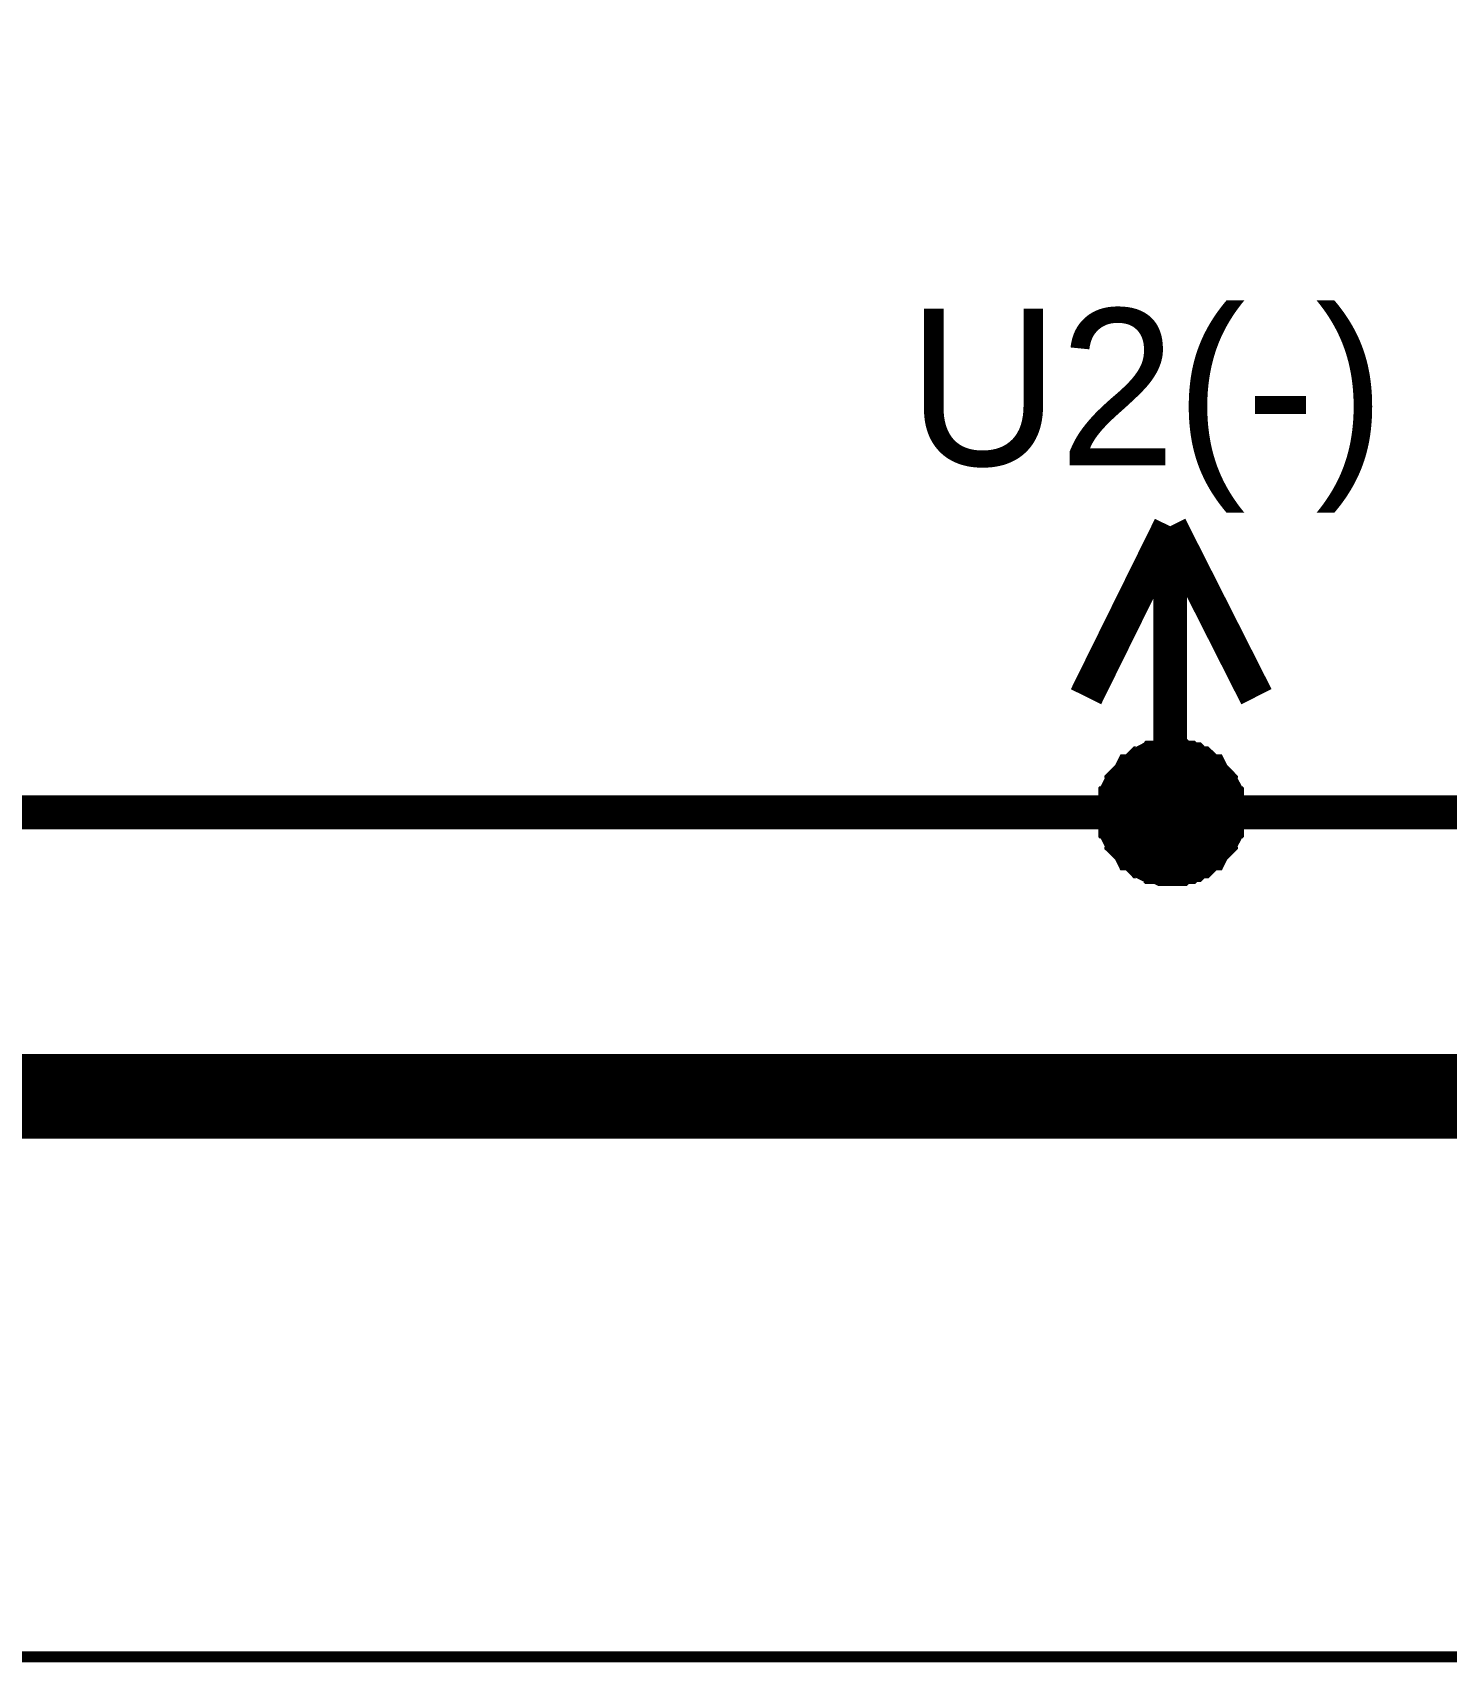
# Model space of a CAD drawing. Extents: x 0 to 594, y 0 to 420.
# Drawn here: x 45.03 to 57.56, y -0.05 to 14.4 of the extents above; entities that cross this region are included whole.
import ezdxf

# ---------------------------------------------------------------- set-up
doc = ezdxf.new("R2010")
doc.units = 0
doc.layers.add('SHEET', color=255, linetype='CONTINUOUS')

msp = doc.modelspace()

# ---------------------------------------------------------------- linework, layer by layer
at = {"layer": 'SHEET', "const_width": 0.0991}
msp.add_lwpolyline([(0.174, 420), (0.174, 0), (593.861, 0), (593.861, 420), (0.174, 420), (0.174, 420)], close=True, dxfattribs=at)
msp.add_lwpolyline([(0.174, 420), (0.174, 0), (593.861, 0), (593.861, 420), (0.174, 420), (0.174, 420)], close=True, dxfattribs=at)
at = {"layer": 'SHEET'}
for points, const_width in [([(27.644, 24.999), (27.644, 7.488), (42.63, 7.488), (55.114, 7.488), (77.619, 7.488), (77.619, 37.49)], 0.3), ([(55.114, 10.024), (54.368, 8.513)], 0.3), ([(55.114, 10.024), (55.879, 8.513)], 0.3), ([(55.114, 7.488), (55.114, 10.024)], 0.3), ([(54.611, 7.488), (54.611, 7.505), (54.611, 7.54), (54.611, 7.557), (54.628, 7.592), (54.628, 7.609), (54.628, 7.644), (54.646, 7.661), (54.646, 7.679), (54.663, 7.713), (54.68, 7.731), (54.68, 7.748), (54.698, 7.766), (54.715, 7.783), (54.732, 7.8), (54.75, 7.818), (54.767, 7.852), (54.785, 7.852), (54.802, 7.87), (54.819, 7.887), (54.837, 7.905), (54.854, 7.922), (54.871, 7.922), (54.889, 7.939), (54.923, 7.957), (54.941, 7.957), (54.958, 7.974), (54.993, 7.974), (55.01, 7.974), (55.045, 7.991), (55.062, 7.991), (55.097, 7.991), (55.114, 7.991)], 0.3), ([(54.611, 7.488), (54.611, 7.505), (54.611, 7.54), (54.611, 7.557), (54.628, 7.592), (54.628, 7.609), (54.628, 7.644), (54.646, 7.661), (54.646, 7.679), (54.663, 7.713), (54.68, 7.731), (54.68, 7.748), (54.698, 7.766), (54.715, 7.783), (54.732, 7.8), (54.75, 7.818), (54.767, 7.852), (54.785, 7.852), (54.802, 7.87), (54.819, 7.887), (54.837, 7.905), (54.854, 7.922), (54.871, 7.922), (54.889, 7.939), (54.923, 7.957), (54.941, 7.957), (54.958, 7.974), (54.993, 7.974), (55.01, 7.974), (55.045, 7.991), (55.062, 7.991), (55.097, 7.991), (55.114, 7.991)], 0.3), ([(54.611, 7.488), (54.611, 7.505), (54.611, 7.54), (54.611, 7.557), (54.628, 7.592), (54.628, 7.609), (54.628, 7.644), (54.646, 7.661), (54.646, 7.679), (54.663, 7.713), (54.68, 7.731), (54.68, 7.748), (54.698, 7.766), (54.715, 7.783), (54.732, 7.8), (54.75, 7.818), (54.767, 7.852), (54.785, 7.852), (54.802, 7.87), (54.819, 7.887), (54.837, 7.905), (54.854, 7.922), (54.871, 7.922), (54.889, 7.939), (54.923, 7.957), (54.941, 7.957), (54.958, 7.974), (54.993, 7.974), (55.01, 7.974), (55.045, 7.991), (55.062, 7.991), (55.097, 7.991), (55.114, 7.991)], 0.3), ([(54.611, 7.488), (54.611, 7.505), (54.611, 7.54), (54.611, 7.557), (54.628, 7.592), (54.628, 7.609), (54.628, 7.644), (54.646, 7.661), (54.646, 7.679), (54.663, 7.713), (54.68, 7.731), (54.68, 7.748), (54.698, 7.766), (54.715, 7.783), (54.732, 7.8), (54.75, 7.818), (54.767, 7.852), (54.785, 7.852), (54.802, 7.87), (54.819, 7.887), (54.837, 7.905), (54.854, 7.922), (54.871, 7.922), (54.889, 7.939), (54.923, 7.957), (54.941, 7.957), (54.958, 7.974), (54.993, 7.974), (55.01, 7.974), (55.045, 7.991), (55.062, 7.991), (55.097, 7.991), (55.114, 7.991)], 0.3), ([(55.114, 7.991), (55.114, 7.991)], 0.3), ([(55.114, 7.991), (55.149, 7.991), (55.167, 7.991), (55.201, 7.991), (55.219, 7.974), (55.253, 7.974), (55.271, 7.974), (55.288, 7.957), (55.323, 7.957), (55.34, 7.939), (55.358, 7.922), (55.392, 7.922), (55.41, 7.905), (55.427, 7.887), (55.444, 7.87), (55.462, 7.852), (55.479, 7.852), (55.496, 7.818), (55.514, 7.8), (55.531, 7.783), (55.549, 7.766), (55.566, 7.748), (55.566, 7.731), (55.583, 7.713), (55.601, 7.679), (55.601, 7.661), (55.618, 7.644), (55.618, 7.609), (55.618, 7.592), (55.635, 7.557), (55.635, 7.54), (55.635, 7.505), (55.635, 7.488)], 0.3), ([(55.114, 7.991), (55.114, 7.991)], 0.3), ([(55.114, 7.991), (55.149, 7.991), (55.167, 7.991), (55.201, 7.991), (55.219, 7.974), (55.253, 7.974), (55.271, 7.974), (55.288, 7.957), (55.323, 7.957), (55.34, 7.939), (55.358, 7.922), (55.392, 7.922), (55.41, 7.905), (55.427, 7.887), (55.444, 7.87), (55.462, 7.852), (55.479, 7.852), (55.496, 7.818), (55.514, 7.8), (55.531, 7.783), (55.549, 7.766), (55.566, 7.748), (55.566, 7.731), (55.583, 7.713), (55.601, 7.679), (55.601, 7.661), (55.618, 7.644), (55.618, 7.609), (55.618, 7.592), (55.635, 7.557), (55.635, 7.54), (55.635, 7.505), (55.635, 7.488)], 0.3), ([(55.114, 7.991), (55.114, 7.991)], 0.3), ([(55.114, 7.991), (55.149, 7.991), (55.167, 7.991), (55.201, 7.991), (55.219, 7.974), (55.253, 7.974), (55.271, 7.974), (55.288, 7.957), (55.323, 7.957), (55.34, 7.939), (55.358, 7.922), (55.392, 7.922), (55.41, 7.905), (55.427, 7.887), (55.444, 7.87), (55.462, 7.852), (55.479, 7.852), (55.496, 7.818), (55.514, 7.8), (55.531, 7.783), (55.549, 7.766), (55.566, 7.748), (55.566, 7.731), (55.583, 7.713), (55.601, 7.679), (55.601, 7.661), (55.618, 7.644), (55.618, 7.609), (55.618, 7.592), (55.635, 7.557), (55.635, 7.54), (55.635, 7.505), (55.635, 7.488)], 0.3), ([(55.114, 7.991), (55.114, 7.991)], 0.3), ([(55.114, 7.991), (55.149, 7.991), (55.167, 7.991), (55.201, 7.991), (55.219, 7.974), (55.253, 7.974), (55.271, 7.974), (55.288, 7.957), (55.323, 7.957), (55.34, 7.939), (55.358, 7.922), (55.392, 7.922), (55.41, 7.905), (55.427, 7.887), (55.444, 7.87), (55.462, 7.852), (55.479, 7.852), (55.496, 7.818), (55.514, 7.8), (55.531, 7.783), (55.549, 7.766), (55.566, 7.748), (55.566, 7.731), (55.583, 7.713), (55.601, 7.679), (55.601, 7.661), (55.618, 7.644), (55.618, 7.609), (55.618, 7.592), (55.635, 7.557), (55.635, 7.54), (55.635, 7.505), (55.635, 7.488)], 0.3), ([(54.611, 7.488), (54.611, 7.505), (54.611, 7.54), (54.611, 7.557), (54.628, 7.592), (54.628, 7.609), (54.628, 7.644), (54.646, 7.661), (54.646, 7.679), (54.663, 7.713), (54.68, 7.731), (54.68, 7.748), (54.698, 7.766), (54.715, 7.783), (54.732, 7.8), (54.75, 7.818), (54.767, 7.852), (54.785, 7.852), (54.802, 7.87), (54.819, 7.887), (54.837, 7.905), (54.854, 7.922), (54.871, 7.922), (54.889, 7.939), (54.923, 7.957), (54.941, 7.957), (54.958, 7.974), (54.993, 7.974), (55.01, 7.974), (55.045, 7.991), (55.062, 7.991), (55.097, 7.991), (55.114, 7.991)], 0.0991), ([(54.611, 7.488), (54.611, 7.505), (54.611, 7.54), (54.611, 7.557), (54.628, 7.592), (54.628, 7.609), (54.628, 7.644), (54.646, 7.661), (54.646, 7.679), (54.663, 7.713), (54.68, 7.731), (54.68, 7.748), (54.698, 7.766), (54.715, 7.783), (54.732, 7.8), (54.75, 7.818), (54.767, 7.852), (54.785, 7.852), (54.802, 7.87), (54.819, 7.887), (54.837, 7.905), (54.854, 7.922), (54.871, 7.922), (54.889, 7.939), (54.923, 7.957), (54.941, 7.957), (54.958, 7.974), (54.993, 7.974), (55.01, 7.974), (55.045, 7.991), (55.062, 7.991), (55.097, 7.991), (55.114, 7.991)], 0.0991), ([(54.611, 7.488), (54.611, 7.505), (54.611, 7.54), (54.611, 7.557), (54.628, 7.592), (54.628, 7.609), (54.628, 7.644), (54.646, 7.661), (54.646, 7.679), (54.663, 7.713), (54.68, 7.731), (54.68, 7.748), (54.698, 7.766), (54.715, 7.783), (54.732, 7.8), (54.75, 7.818), (54.767, 7.852), (54.785, 7.852), (54.802, 7.87), (54.819, 7.887), (54.837, 7.905), (54.854, 7.922), (54.871, 7.922), (54.889, 7.939), (54.923, 7.957), (54.941, 7.957), (54.958, 7.974), (54.993, 7.974), (55.01, 7.974), (55.045, 7.991), (55.062, 7.991), (55.097, 7.991), (55.114, 7.991)], 0.0991), ([(54.611, 7.488), (54.611, 7.505), (54.611, 7.54), (54.611, 7.557), (54.628, 7.592), (54.628, 7.609), (54.628, 7.644), (54.646, 7.661), (54.646, 7.679), (54.663, 7.713), (54.68, 7.731), (54.68, 7.748), (54.698, 7.766), (54.715, 7.783), (54.732, 7.8), (54.75, 7.818), (54.767, 7.852), (54.785, 7.852), (54.802, 7.87), (54.819, 7.887), (54.837, 7.905), (54.854, 7.922), (54.871, 7.922), (54.889, 7.939), (54.923, 7.957), (54.941, 7.957), (54.958, 7.974), (54.993, 7.974), (55.01, 7.974), (55.045, 7.991), (55.062, 7.991), (55.097, 7.991), (55.114, 7.991)], 0.0991), ([(55.114, 7.991), (55.114, 7.991)], 0.0991), ([(55.114, 7.991), (55.149, 7.991), (55.167, 7.991), (55.201, 7.991), (55.219, 7.974), (55.253, 7.974), (55.271, 7.974), (55.288, 7.957), (55.323, 7.957), (55.34, 7.939), (55.358, 7.922), (55.392, 7.922), (55.41, 7.905), (55.427, 7.887), (55.444, 7.87), (55.462, 7.852), (55.479, 7.852), (55.496, 7.818), (55.514, 7.8), (55.531, 7.783), (55.549, 7.766), (55.566, 7.748), (55.566, 7.731), (55.583, 7.713), (55.601, 7.679), (55.601, 7.661), (55.618, 7.644), (55.618, 7.609), (55.618, 7.592), (55.635, 7.557), (55.635, 7.54), (55.635, 7.505), (55.635, 7.488)], 0.0991), ([(55.114, 7.991), (55.114, 7.991)], 0.0991), ([(55.114, 7.991), (55.149, 7.991), (55.167, 7.991), (55.201, 7.991), (55.219, 7.974), (55.253, 7.974), (55.271, 7.974), (55.288, 7.957), (55.323, 7.957), (55.34, 7.939), (55.358, 7.922), (55.392, 7.922), (55.41, 7.905), (55.427, 7.887), (55.444, 7.87), (55.462, 7.852), (55.479, 7.852), (55.496, 7.818), (55.514, 7.8), (55.531, 7.783), (55.549, 7.766), (55.566, 7.748), (55.566, 7.731), (55.583, 7.713), (55.601, 7.679), (55.601, 7.661), (55.618, 7.644), (55.618, 7.609), (55.618, 7.592), (55.635, 7.557), (55.635, 7.54), (55.635, 7.505), (55.635, 7.488)], 0.0991), ([(55.114, 7.991), (55.114, 7.991)], 0.0991), ([(55.114, 7.991), (55.149, 7.991), (55.167, 7.991), (55.201, 7.991), (55.219, 7.974), (55.253, 7.974), (55.271, 7.974), (55.288, 7.957), (55.323, 7.957), (55.34, 7.939), (55.358, 7.922), (55.392, 7.922), (55.41, 7.905), (55.427, 7.887), (55.444, 7.87), (55.462, 7.852), (55.479, 7.852), (55.496, 7.818), (55.514, 7.8), (55.531, 7.783), (55.549, 7.766), (55.566, 7.748), (55.566, 7.731), (55.583, 7.713), (55.601, 7.679), (55.601, 7.661), (55.618, 7.644), (55.618, 7.609), (55.618, 7.592), (55.635, 7.557), (55.635, 7.54), (55.635, 7.505), (55.635, 7.488)], 0.0991), ([(55.114, 7.991), (55.114, 7.991)], 0.0991), ([(55.114, 7.991), (55.149, 7.991), (55.167, 7.991), (55.201, 7.991), (55.219, 7.974), (55.253, 7.974), (55.271, 7.974), (55.288, 7.957), (55.323, 7.957), (55.34, 7.939), (55.358, 7.922), (55.392, 7.922), (55.41, 7.905), (55.427, 7.887), (55.444, 7.87), (55.462, 7.852), (55.479, 7.852), (55.496, 7.818), (55.514, 7.8), (55.531, 7.783), (55.549, 7.766), (55.566, 7.748), (55.566, 7.731), (55.583, 7.713), (55.601, 7.679), (55.601, 7.661), (55.618, 7.644), (55.618, 7.609), (55.618, 7.592), (55.635, 7.557), (55.635, 7.54), (55.635, 7.505), (55.635, 7.488)], 0.0991), ([(55.114, 6.984), (55.097, 6.984), (55.062, 6.984), (55.045, 6.984), (55.01, 7.001), (54.993, 7.001), (54.958, 7.001), (54.941, 7.019), (54.923, 7.019), (54.889, 7.036), (54.871, 7.053), (54.854, 7.053), (54.837, 7.071), (54.819, 7.088), (54.802, 7.105), (54.785, 7.123), (54.767, 7.123), (54.75, 7.158), (54.732, 7.175), (54.715, 7.192), (54.698, 7.21), (54.68, 7.227), (54.68, 7.244), (54.663, 7.262), (54.646, 7.296), (54.646, 7.314), (54.628, 7.331), (54.628, 7.366), (54.628, 7.383), (54.611, 7.418), (54.611, 7.435), (54.611, 7.47), (54.611, 7.488)], 0.3), ([(54.611, 7.488), (54.611, 7.488)], 0.3), ([(55.114, 6.984), (55.097, 6.984), (55.062, 6.984), (55.045, 6.984), (55.01, 7.001), (54.993, 7.001), (54.958, 7.001), (54.941, 7.019), (54.923, 7.019), (54.889, 7.036), (54.871, 7.053), (54.854, 7.053), (54.837, 7.071), (54.819, 7.088), (54.802, 7.105), (54.785, 7.123), (54.767, 7.123), (54.75, 7.158), (54.732, 7.175), (54.715, 7.192), (54.698, 7.21), (54.68, 7.227), (54.68, 7.244), (54.663, 7.262), (54.646, 7.296), (54.646, 7.314), (54.628, 7.331), (54.628, 7.366), (54.628, 7.383), (54.611, 7.418), (54.611, 7.435), (54.611, 7.47), (54.611, 7.488)], 0.3), ([(54.611, 7.488), (54.611, 7.488)], 0.3), ([(55.114, 6.984), (55.097, 6.984), (55.062, 6.984), (55.045, 6.984), (55.01, 7.001), (54.993, 7.001), (54.958, 7.001), (54.941, 7.019), (54.923, 7.019), (54.889, 7.036), (54.871, 7.053), (54.854, 7.053), (54.837, 7.071), (54.819, 7.088), (54.802, 7.105), (54.785, 7.123), (54.767, 7.123), (54.75, 7.158), (54.732, 7.175), (54.715, 7.192), (54.698, 7.21), (54.68, 7.227), (54.68, 7.244), (54.663, 7.262), (54.646, 7.296), (54.646, 7.314), (54.628, 7.331), (54.628, 7.366), (54.628, 7.383), (54.611, 7.418), (54.611, 7.435), (54.611, 7.47), (54.611, 7.488)], 0.3), ([(54.611, 7.488), (54.611, 7.488)], 0.3), ([(55.114, 6.984), (55.097, 6.984), (55.062, 6.984), (55.045, 6.984), (55.01, 7.001), (54.993, 7.001), (54.958, 7.001), (54.941, 7.019), (54.923, 7.019), (54.889, 7.036), (54.871, 7.053), (54.854, 7.053), (54.837, 7.071), (54.819, 7.088), (54.802, 7.105), (54.785, 7.123), (54.767, 7.123), (54.75, 7.158), (54.732, 7.175), (54.715, 7.192), (54.698, 7.21), (54.68, 7.227), (54.68, 7.244), (54.663, 7.262), (54.646, 7.296), (54.646, 7.314), (54.628, 7.331), (54.628, 7.366), (54.628, 7.383), (54.611, 7.418), (54.611, 7.435), (54.611, 7.47), (54.611, 7.488)], 0.3), ([(54.611, 7.488), (54.611, 7.488)], 0.3), ([(55.114, 6.984), (55.097, 6.984), (55.062, 6.984), (55.045, 6.984), (55.01, 7.001), (54.993, 7.001), (54.958, 7.001), (54.941, 7.019), (54.923, 7.019), (54.889, 7.036), (54.871, 7.053), (54.854, 7.053), (54.837, 7.071), (54.819, 7.088), (54.802, 7.105), (54.785, 7.123), (54.767, 7.123), (54.75, 7.158), (54.732, 7.175), (54.715, 7.192), (54.698, 7.21), (54.68, 7.227), (54.68, 7.244), (54.663, 7.262), (54.646, 7.296), (54.646, 7.314), (54.628, 7.331), (54.628, 7.366), (54.628, 7.383), (54.611, 7.418), (54.611, 7.435), (54.611, 7.47), (54.611, 7.488)], 0.0991), ([(54.611, 7.488), (54.611, 7.488)], 0.0991), ([(55.114, 6.984), (55.097, 6.984), (55.062, 6.984), (55.045, 6.984), (55.01, 7.001), (54.993, 7.001), (54.958, 7.001), (54.941, 7.019), (54.923, 7.019), (54.889, 7.036), (54.871, 7.053), (54.854, 7.053), (54.837, 7.071), (54.819, 7.088), (54.802, 7.105), (54.785, 7.123), (54.767, 7.123), (54.75, 7.158), (54.732, 7.175), (54.715, 7.192), (54.698, 7.21), (54.68, 7.227), (54.68, 7.244), (54.663, 7.262), (54.646, 7.296), (54.646, 7.314), (54.628, 7.331), (54.628, 7.366), (54.628, 7.383), (54.611, 7.418), (54.611, 7.435), (54.611, 7.47), (54.611, 7.488)], 0.0991), ([(54.611, 7.488), (54.611, 7.488)], 0.0991), ([(55.114, 6.984), (55.097, 6.984), (55.062, 6.984), (55.045, 6.984), (55.01, 7.001), (54.993, 7.001), (54.958, 7.001), (54.941, 7.019), (54.923, 7.019), (54.889, 7.036), (54.871, 7.053), (54.854, 7.053), (54.837, 7.071), (54.819, 7.088), (54.802, 7.105), (54.785, 7.123), (54.767, 7.123), (54.75, 7.158), (54.732, 7.175), (54.715, 7.192), (54.698, 7.21), (54.68, 7.227), (54.68, 7.244), (54.663, 7.262), (54.646, 7.296), (54.646, 7.314), (54.628, 7.331), (54.628, 7.366), (54.628, 7.383), (54.611, 7.418), (54.611, 7.435), (54.611, 7.47), (54.611, 7.488)], 0.0991), ([(54.611, 7.488), (54.611, 7.488)], 0.0991), ([(55.114, 6.984), (55.097, 6.984), (55.062, 6.984), (55.045, 6.984), (55.01, 7.001), (54.993, 7.001), (54.958, 7.001), (54.941, 7.019), (54.923, 7.019), (54.889, 7.036), (54.871, 7.053), (54.854, 7.053), (54.837, 7.071), (54.819, 7.088), (54.802, 7.105), (54.785, 7.123), (54.767, 7.123), (54.75, 7.158), (54.732, 7.175), (54.715, 7.192), (54.698, 7.21), (54.68, 7.227), (54.68, 7.244), (54.663, 7.262), (54.646, 7.296), (54.646, 7.314), (54.628, 7.331), (54.628, 7.366), (54.628, 7.383), (54.611, 7.418), (54.611, 7.435), (54.611, 7.47), (54.611, 7.488)], 0.0991), ([(54.611, 7.488), (54.611, 7.488)], 0.0991), ([(55.635, 7.488), (55.635, 7.47), (55.635, 7.435), (55.635, 7.418), (55.618, 7.383), (55.618, 7.366), (55.618, 7.331), (55.601, 7.314), (55.601, 7.296), (55.583, 7.262), (55.566, 7.244), (55.566, 7.227), (55.549, 7.21), (55.531, 7.192), (55.514, 7.175), (55.496, 7.158), (55.479, 7.123), (55.462, 7.123), (55.444, 7.105), (55.427, 7.088), (55.41, 7.071), (55.392, 7.053), (55.358, 7.053), (55.34, 7.036), (55.323, 7.019), (55.288, 7.019), (55.271, 7.001), (55.253, 7.001), (55.219, 7.001), (55.201, 6.984), (55.167, 6.984), (55.149, 6.984), (55.114, 6.984)], 0.3), ([(55.635, 7.488), (55.635, 7.47), (55.635, 7.435), (55.635, 7.418), (55.618, 7.383), (55.618, 7.366), (55.618, 7.331), (55.601, 7.314), (55.601, 7.296), (55.583, 7.262), (55.566, 7.244), (55.566, 7.227), (55.549, 7.21), (55.531, 7.192), (55.514, 7.175), (55.496, 7.158), (55.479, 7.123), (55.462, 7.123), (55.444, 7.105), (55.427, 7.088), (55.41, 7.071), (55.392, 7.053), (55.358, 7.053), (55.34, 7.036), (55.323, 7.019), (55.288, 7.019), (55.271, 7.001), (55.253, 7.001), (55.219, 7.001), (55.201, 6.984), (55.167, 6.984), (55.149, 6.984), (55.114, 6.984)], 0.3), ([(55.635, 7.488), (55.635, 7.47), (55.635, 7.435), (55.635, 7.418), (55.618, 7.383), (55.618, 7.366), (55.618, 7.331), (55.601, 7.314), (55.601, 7.296), (55.583, 7.262), (55.566, 7.244), (55.566, 7.227), (55.549, 7.21), (55.531, 7.192), (55.514, 7.175), (55.496, 7.158), (55.479, 7.123), (55.462, 7.123), (55.444, 7.105), (55.427, 7.088), (55.41, 7.071), (55.392, 7.053), (55.358, 7.053), (55.34, 7.036), (55.323, 7.019), (55.288, 7.019), (55.271, 7.001), (55.253, 7.001), (55.219, 7.001), (55.201, 6.984), (55.167, 6.984), (55.149, 6.984), (55.114, 6.984)], 0.3), ([(55.635, 7.488), (55.635, 7.47), (55.635, 7.435), (55.635, 7.418), (55.618, 7.383), (55.618, 7.366), (55.618, 7.331), (55.601, 7.314), (55.601, 7.296), (55.583, 7.262), (55.566, 7.244), (55.566, 7.227), (55.549, 7.21), (55.531, 7.192), (55.514, 7.175), (55.496, 7.158), (55.479, 7.123), (55.462, 7.123), (55.444, 7.105), (55.427, 7.088), (55.41, 7.071), (55.392, 7.053), (55.358, 7.053), (55.34, 7.036), (55.323, 7.019), (55.288, 7.019), (55.271, 7.001), (55.253, 7.001), (55.219, 7.001), (55.201, 6.984), (55.167, 6.984), (55.149, 6.984), (55.114, 6.984)], 0.3), ([(55.635, 7.488), (55.635, 7.47), (55.635, 7.435), (55.635, 7.418), (55.618, 7.383), (55.618, 7.366), (55.618, 7.331), (55.601, 7.314), (55.601, 7.296), (55.583, 7.262), (55.566, 7.244), (55.566, 7.227), (55.549, 7.21), (55.531, 7.192), (55.514, 7.175), (55.496, 7.158), (55.479, 7.123), (55.462, 7.123), (55.444, 7.105), (55.427, 7.088), (55.41, 7.071), (55.392, 7.053), (55.358, 7.053), (55.34, 7.036), (55.323, 7.019), (55.288, 7.019), (55.271, 7.001), (55.253, 7.001), (55.219, 7.001), (55.201, 6.984), (55.167, 6.984), (55.149, 6.984), (55.114, 6.984)], 0.0991), ([(55.635, 7.488), (55.635, 7.47), (55.635, 7.435), (55.635, 7.418), (55.618, 7.383), (55.618, 7.366), (55.618, 7.331), (55.601, 7.314), (55.601, 7.296), (55.583, 7.262), (55.566, 7.244), (55.566, 7.227), (55.549, 7.21), (55.531, 7.192), (55.514, 7.175), (55.496, 7.158), (55.479, 7.123), (55.462, 7.123), (55.444, 7.105), (55.427, 7.088), (55.41, 7.071), (55.392, 7.053), (55.358, 7.053), (55.34, 7.036), (55.323, 7.019), (55.288, 7.019), (55.271, 7.001), (55.253, 7.001), (55.219, 7.001), (55.201, 6.984), (55.167, 6.984), (55.149, 6.984), (55.114, 6.984)], 0.0991), ([(55.635, 7.488), (55.635, 7.47), (55.635, 7.435), (55.635, 7.418), (55.618, 7.383), (55.618, 7.366), (55.618, 7.331), (55.601, 7.314), (55.601, 7.296), (55.583, 7.262), (55.566, 7.244), (55.566, 7.227), (55.549, 7.21), (55.531, 7.192), (55.514, 7.175), (55.496, 7.158), (55.479, 7.123), (55.462, 7.123), (55.444, 7.105), (55.427, 7.088), (55.41, 7.071), (55.392, 7.053), (55.358, 7.053), (55.34, 7.036), (55.323, 7.019), (55.288, 7.019), (55.271, 7.001), (55.253, 7.001), (55.219, 7.001), (55.201, 6.984), (55.167, 6.984), (55.149, 6.984), (55.114, 6.984)], 0.0991), ([(55.635, 7.488), (55.635, 7.47), (55.635, 7.435), (55.635, 7.418), (55.618, 7.383), (55.618, 7.366), (55.618, 7.331), (55.601, 7.314), (55.601, 7.296), (55.583, 7.262), (55.566, 7.244), (55.566, 7.227), (55.549, 7.21), (55.531, 7.192), (55.514, 7.175), (55.496, 7.158), (55.479, 7.123), (55.462, 7.123), (55.444, 7.105), (55.427, 7.088), (55.41, 7.071), (55.392, 7.053), (55.358, 7.053), (55.34, 7.036), (55.323, 7.019), (55.288, 7.019), (55.271, 7.001), (55.253, 7.001), (55.219, 7.001), (55.201, 6.984), (55.167, 6.984), (55.149, 6.984), (55.114, 6.984)], 0.0991), ([(55.635, 7.488), (55.635, 7.488), (55.635, 7.488), (55.635, 7.488), (55.635, 7.488), (55.635, 7.488), (55.635, 7.488), (55.635, 7.488), (55.635, 7.488), (55.635, 7.488), (55.635, 7.488), (55.635, 7.488), (55.635, 7.488), (55.635, 7.488), (55.635, 7.488), (55.635, 7.488), (55.635, 7.488), (55.635, 7.488), (55.635, 7.488), (55.635, 7.488), (55.635, 7.488), (55.635, 7.488), (55.635, 7.488), (55.635, 7.488), (55.635, 7.488), (55.635, 7.488), (55.635, 7.488), (55.635, 7.488), (55.635, 7.488), (55.635, 7.488), (55.635, 7.488), (55.635, 7.488), (55.635, 7.488)], 0.3), ([(55.635, 7.488), (55.635, 7.488)], 0.3), ([(55.635, 7.488), (55.635, 7.488), (55.635, 7.488), (55.635, 7.488), (55.635, 7.488), (55.635, 7.488), (55.635, 7.488), (55.635, 7.488), (55.635, 7.488), (55.635, 7.488), (55.635, 7.488), (55.635, 7.488), (55.635, 7.488), (55.635, 7.488), (55.635, 7.488), (55.635, 7.488), (55.635, 7.488), (55.635, 7.488), (55.635, 7.488), (55.635, 7.488), (55.635, 7.488), (55.635, 7.488), (55.635, 7.488), (55.635, 7.488), (55.635, 7.488), (55.635, 7.488), (55.635, 7.488), (55.635, 7.488), (55.635, 7.488), (55.635, 7.488), (55.635, 7.488), (55.635, 7.488), (55.635, 7.488)], 0.3), ([(55.635, 7.488), (55.635, 7.488)], 0.3), ([(55.635, 7.488), (55.635, 7.488), (55.635, 7.488), (55.635, 7.488), (55.635, 7.488), (55.635, 7.488), (55.635, 7.488), (55.635, 7.488), (55.635, 7.488), (55.635, 7.488), (55.635, 7.488), (55.635, 7.488), (55.635, 7.488), (55.635, 7.488), (55.635, 7.488), (55.635, 7.488), (55.635, 7.488), (55.635, 7.488), (55.635, 7.488), (55.635, 7.488), (55.635, 7.488), (55.635, 7.488), (55.635, 7.488), (55.635, 7.488), (55.635, 7.488), (55.635, 7.488), (55.635, 7.488), (55.635, 7.488), (55.635, 7.488), (55.635, 7.488), (55.635, 7.488), (55.635, 7.488), (55.635, 7.488)], 0.3), ([(55.635, 7.488), (55.635, 7.488)], 0.3), ([(55.635, 7.488), (55.635, 7.488), (55.635, 7.488), (55.635, 7.488), (55.635, 7.488), (55.635, 7.488), (55.635, 7.488), (55.635, 7.488), (55.635, 7.488), (55.635, 7.488), (55.635, 7.488), (55.635, 7.488), (55.635, 7.488), (55.635, 7.488), (55.635, 7.488), (55.635, 7.488), (55.635, 7.488), (55.635, 7.488), (55.635, 7.488), (55.635, 7.488), (55.635, 7.488), (55.635, 7.488), (55.635, 7.488), (55.635, 7.488), (55.635, 7.488), (55.635, 7.488), (55.635, 7.488), (55.635, 7.488), (55.635, 7.488), (55.635, 7.488), (55.635, 7.488), (55.635, 7.488), (55.635, 7.488)], 0.3), ([(55.635, 7.488), (55.635, 7.488)], 0.3), ([(55.635, 7.488), (55.635, 7.488), (55.635, 7.488), (55.635, 7.488), (55.635, 7.488), (55.635, 7.488), (55.635, 7.488), (55.635, 7.488), (55.635, 7.488), (55.635, 7.488), (55.635, 7.488), (55.635, 7.488), (55.635, 7.488), (55.635, 7.488), (55.635, 7.488), (55.635, 7.488), (55.635, 7.488), (55.635, 7.488), (55.635, 7.488), (55.635, 7.488), (55.635, 7.488), (55.635, 7.488), (55.635, 7.488), (55.635, 7.488), (55.635, 7.488), (55.635, 7.488), (55.635, 7.488), (55.635, 7.488), (55.635, 7.488), (55.635, 7.488), (55.635, 7.488), (55.635, 7.488), (55.635, 7.488)], 0.0991), ([(55.635, 7.488), (55.635, 7.488)], 0.0991), ([(55.635, 7.488), (55.635, 7.488), (55.635, 7.488), (55.635, 7.488), (55.635, 7.488), (55.635, 7.488), (55.635, 7.488), (55.635, 7.488), (55.635, 7.488), (55.635, 7.488), (55.635, 7.488), (55.635, 7.488), (55.635, 7.488), (55.635, 7.488), (55.635, 7.488), (55.635, 7.488), (55.635, 7.488), (55.635, 7.488), (55.635, 7.488), (55.635, 7.488), (55.635, 7.488), (55.635, 7.488), (55.635, 7.488), (55.635, 7.488), (55.635, 7.488), (55.635, 7.488), (55.635, 7.488), (55.635, 7.488), (55.635, 7.488), (55.635, 7.488), (55.635, 7.488), (55.635, 7.488), (55.635, 7.488)], 0.0991), ([(55.635, 7.488), (55.635, 7.488)], 0.0991), ([(55.635, 7.488), (55.635, 7.488), (55.635, 7.488), (55.635, 7.488), (55.635, 7.488), (55.635, 7.488), (55.635, 7.488), (55.635, 7.488), (55.635, 7.488), (55.635, 7.488), (55.635, 7.488), (55.635, 7.488), (55.635, 7.488), (55.635, 7.488), (55.635, 7.488), (55.635, 7.488), (55.635, 7.488), (55.635, 7.488), (55.635, 7.488), (55.635, 7.488), (55.635, 7.488), (55.635, 7.488), (55.635, 7.488), (55.635, 7.488), (55.635, 7.488), (55.635, 7.488), (55.635, 7.488), (55.635, 7.488), (55.635, 7.488), (55.635, 7.488), (55.635, 7.488), (55.635, 7.488), (55.635, 7.488)], 0.0991), ([(55.635, 7.488), (55.635, 7.488)], 0.0991), ([(55.635, 7.488), (55.635, 7.488), (55.635, 7.488), (55.635, 7.488), (55.635, 7.488), (55.635, 7.488), (55.635, 7.488), (55.635, 7.488), (55.635, 7.488), (55.635, 7.488), (55.635, 7.488), (55.635, 7.488), (55.635, 7.488), (55.635, 7.488), (55.635, 7.488), (55.635, 7.488), (55.635, 7.488), (55.635, 7.488), (55.635, 7.488), (55.635, 7.488), (55.635, 7.488), (55.635, 7.488), (55.635, 7.488), (55.635, 7.488), (55.635, 7.488), (55.635, 7.488), (55.635, 7.488), (55.635, 7.488), (55.635, 7.488), (55.635, 7.488), (55.635, 7.488), (55.635, 7.488), (55.635, 7.488)], 0.0991), ([(55.635, 7.488), (55.635, 7.488)], 0.0991), ([(8.161, 4.969), (588.895, 4.969)], 0.749)]:
    msp.add_lwpolyline(points, dxfattribs=dict(at, const_width=const_width))
at = {"layer": 'SHEET', "const_width": 0.508}
msp.add_lwpolyline([(54.746, 7.5, 1), (55.254, 7.5, 1)], format="xyb", close=True, dxfattribs=at)

# ---------------------------------------------------------------- texts
at = {"layer": 'SHEET'}
msp.add_text('U2(-)', height=1.3898, dxfattribs=at).set_placement((52.788, 10.563))

doc.saveas('drawing.dxf')
